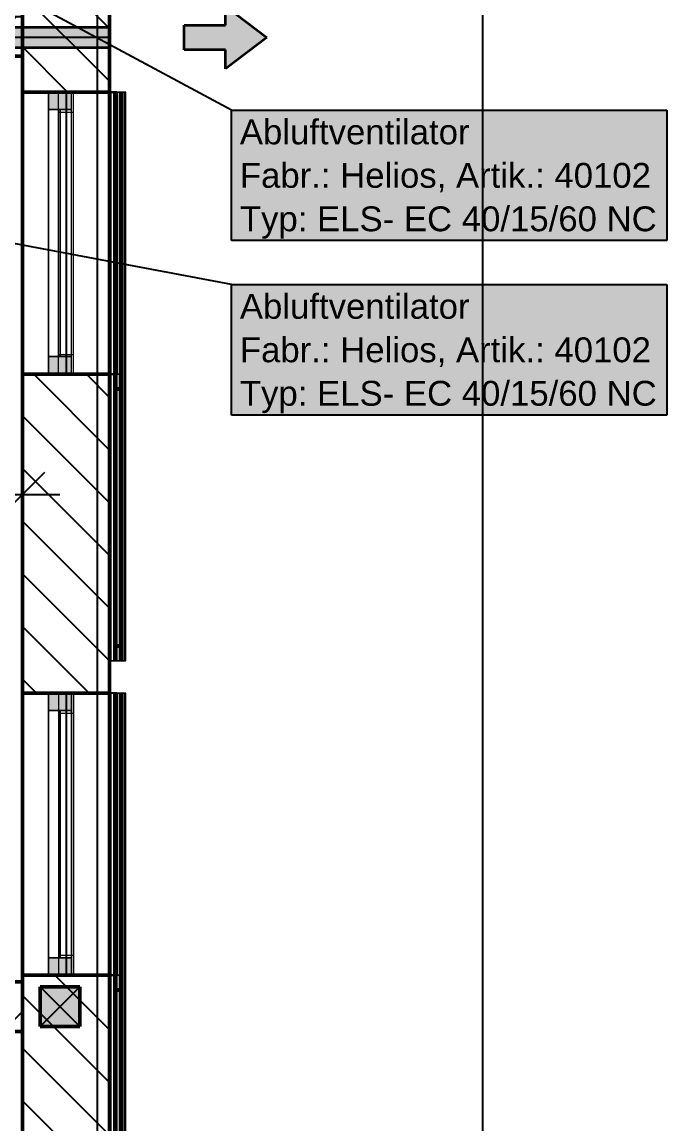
# Model space of a CAD drawing. Extents: x 0 to 756, y -25 to 420.
# Drawn here: x 387.2 to 439.1, y 142.7 to 231.4 of the extents above; entities that cross this region are included whole.
import ezdxf
from ezdxf.lldxf.tags import DXFTag

# ---------------------------------------------------------------- set-up
doc = ezdxf.new("R2010")
doc.units = 0
doc.layers.get('0').update_dxf_attribs({"lineweight": 25})
doc.layers.get('DEFPOINTS').update_dxf_attribs({"lineweight": 25})
for name, color, linetype, lineweight in [('A_Aussenwand', 7, 'Continuous', 25), ('A_Fenster', 7, 'Continuous', 25), ('A_Innenwand', 7, 'Continuous', 25), ('ALLGEMEIN01', 7, 'Continuous', 13), ('FENSTER', 7, 'Continuous', 13), ('FENSTERBANK', 7, 'Continuous', 13), ('L_Text', 7, 'Continuous', 25), ('M_BLIERUNG', 7, 'Continuous', 13), ('ST_TZE_HOLZ', 7, 'Continuous', 13), ('Standard', 7, 'Continuous', 25), ('VERSCHATTUNG', 7, 'Continuous', 13), ('WAND_HOLZ_NICHT_TRAGEND', 7, 'Continuous', 13), ('WAND_HOLZ_TRAGEND', 7, 'Continuous', 13)]:
    doc.layers.add(name, color=color, linetype=linetype, lineweight=lineweight)
for name, color, linetype, lineweight, true_color in [('A_Geschossdecke', 7, 'Continuous', 25, 0x008080), ('L_Abluft', 2, 'Continuous', 35, 0xffff00), ('L_Fortluft', 7, 'Continuous', 35, 0x993300), ('L_Fortluft-Shading', 7, 'Continuous', 35, 0x993300)]:
    doc.layers.add(name, color=color, linetype=linetype, lineweight=lineweight, true_color=true_color)
doc.styles.get("Standard").update_dxf_attribs({"font": 'arial.ttf'})
tags = doc.linetypes.add('fein_strichliert', pattern=[4, 1, -2, 1]).pattern_tags.tags
tags[8:9] = [DXFTag(74, 4), DXFTag(75, 0), DXFTag(340, '0'), DXFTag(46, 0.0), DXFTag(50, 0.0), DXFTag(44, 0.0), DXFTag(45, 0.0)]
tags[6:7] = [DXFTag(74, 4), DXFTag(75, 0), DXFTag(340, '0'), DXFTag(46, 0.0), DXFTag(50, 0.0), DXFTag(44, 0.0), DXFTag(45, 0.0)]
tags[4:5] = [DXFTag(74, 4), DXFTag(75, 0), DXFTag(340, '0'), DXFTag(46, 0.0), DXFTag(50, 0.0), DXFTag(44, 0.0), DXFTag(45, 0.0)]
tags = doc.linetypes.add('PUNKT2_S9', pattern=[0.1, 0, -0.1]).pattern_tags.tags
tags[6:7] = [DXFTag(74, 4), DXFTag(75, 0), DXFTag(340, '0'), DXFTag(46, 1.0), DXFTag(50, 0.0), DXFTag(44, 0.0), DXFTag(45, 0.0)]
tags[4:5] = [DXFTag(74, 4), DXFTag(75, 0), DXFTag(340, '0'), DXFTag(46, 1.0), DXFTag(50, 0.0), DXFTag(44, 0.0), DXFTag(45, 0.0)]
tags = doc.linetypes.add('STRICHPUNKT2', pattern=[12.7, 6.35, -3.175, 0, -3.175]).pattern_tags.tags
tags[10:11] = [DXFTag(74, 4), DXFTag(75, 0), DXFTag(340, '0'), DXFTag(46, 0.0), DXFTag(50, 0.0), DXFTag(44, 0.0), DXFTag(45, 0.0)]
tags[8:9] = [DXFTag(74, 4), DXFTag(75, 0), DXFTag(340, '0'), DXFTag(46, 0.0), DXFTag(50, 0.0), DXFTag(44, 0.0), DXFTag(45, 0.0)]
tags[6:7] = [DXFTag(74, 4), DXFTag(75, 0), DXFTag(340, '0'), DXFTag(46, 0.0), DXFTag(50, 0.0), DXFTag(44, 0.0), DXFTag(45, 0.0)]
tags[4:5] = [DXFTag(74, 4), DXFTag(75, 0), DXFTag(340, '0'), DXFTag(46, 0.0), DXFTag(50, 0.0), DXFTag(44, 0.0), DXFTag(45, 0.0)]
tags = doc.linetypes.add('VERDECKT2_S2', pattern=[0.27, 0.2, -0.07]).pattern_tags.tags
tags[6:7] = [DXFTag(74, 4), DXFTag(75, 0), DXFTag(340, '0'), DXFTag(46, 1.0), DXFTag(50, 0.0), DXFTag(44, 0.0), DXFTag(45, 0.0)]
tags[4:5] = [DXFTag(74, 4), DXFTag(75, 0), DXFTag(340, '0'), DXFTag(46, 1.0), DXFTag(50, 0.0), DXFTag(44, 0.0), DXFTag(45, 0.0)]

# ---------------------------------------------------------------- blocks, each defined once
blk = doc.blocks.new('Shading-A0T78OOBOY', base_point=(394.279, 230.165))
at = {"layer": 'L_Fortluft-Shading', "color": 28, "true_color": 0x561c00}
for points in [[(385.279, 230.938), (391.06, 230.938), (385.279, 230.965)], [(391.06, 230.938), (385.279, 230.965), (391.032, 230.965)], [(391.06, 230.938), (394.279, 230.938), (391.032, 230.965)], [(394.279, 230.938), (391.032, 230.965), (394.279, 230.965)], [(385.279, 229.365), (391.028, 229.365), (385.279, 229.392)], [(391.028, 229.365), (385.279, 229.392), (391.055, 229.392)], [(391.028, 229.365), (394.279, 229.365), (391.055, 229.392)], [(394.279, 229.365), (391.055, 229.392), (394.279, 229.392)]]:
    blk.add_solid(points, dxfattribs=at)
at = {"layer": 'L_Fortluft-Shading', "color": 26, "true_color": 0x692300}
for points in [[(385.279, 230.858), (391.085, 230.858), (385.279, 230.938)], [(391.085, 230.858), (385.279, 230.938), (391.06, 230.938)], [(391.085, 230.858), (394.279, 230.858), (391.06, 230.938)], [(394.279, 230.858), (391.06, 230.938), (394.279, 230.938)], [(385.279, 229.392), (391.055, 229.392), (385.279, 229.472)], [(391.055, 229.392), (385.279, 229.472), (391.081, 229.472)], [(391.055, 229.392), (394.279, 229.392), (391.081, 229.472)], [(394.279, 229.392), (391.081, 229.472), (394.279, 229.472)]]:
    blk.add_solid(points, dxfattribs=at)
at = {"layer": 'L_Fortluft-Shading', "color": 26, "true_color": 0x7b2900}
for points in [[(385.279, 230.731), (391.106, 230.731), (385.279, 230.858)], [(391.106, 230.731), (385.279, 230.858), (391.085, 230.858)], [(391.106, 230.731), (394.279, 230.731), (391.085, 230.858)], [(394.279, 230.731), (391.085, 230.858), (394.279, 230.858)], [(385.279, 229.472), (391.081, 229.472), (385.279, 229.599)], [(391.081, 229.472), (385.279, 229.599), (391.103, 229.599)], [(391.081, 229.472), (394.279, 229.472), (391.103, 229.599)], [(394.279, 229.472), (391.103, 229.599), (394.279, 229.599)]]:
    blk.add_solid(points, dxfattribs=at)
at = {"layer": 'L_Fortluft-Shading', "color": 26, "true_color": 0x892d00}
for points in [[(385.279, 230.565), (391.122, 230.565), (385.279, 230.731)], [(391.122, 230.565), (385.279, 230.731), (391.106, 230.731)], [(391.122, 230.565), (394.279, 230.565), (391.106, 230.731)], [(394.279, 230.565), (391.106, 230.731), (394.279, 230.731)], [(385.279, 229.599), (391.103, 229.599), (385.279, 229.765)], [(391.103, 229.599), (385.279, 229.765), (391.12, 229.765)], [(391.103, 229.599), (394.279, 229.599), (391.12, 229.765)], [(394.279, 229.599), (391.12, 229.765), (394.279, 229.765)]]:
    blk.add_solid(points, dxfattribs=at)
at = {"layer": 'L_Fortluft-Shading', "color": 24, "true_color": 0x933100}
for points in [[(385.279, 230.372), (391.133, 230.372), (385.279, 230.565)], [(391.133, 230.372), (385.279, 230.565), (391.122, 230.565)], [(385.279, 229.765), (391.12, 229.765), (385.279, 229.958)], [(391.12, 229.765), (385.279, 229.958), (391.131, 229.958)], [(391.12, 229.765), (394.279, 229.765), (391.131, 229.958)], [(391.133, 230.372), (394.279, 230.372), (391.122, 230.565)], [(394.279, 230.372), (391.122, 230.565), (394.279, 230.565)], [(394.279, 229.765), (391.131, 229.958), (394.279, 229.958)]]:
    blk.add_solid(points, dxfattribs=at)
at = {"layer": 'L_Fortluft-Shading', "color": 24, "true_color": 0x983200}
for points in [[(385.279, 230.165), (391.136, 230.165), (385.279, 230.372)], [(391.136, 230.165), (385.279, 230.372), (391.133, 230.372)], [(385.279, 229.958), (391.131, 229.958), (385.279, 230.165)], [(391.131, 229.958), (385.279, 230.165), (391.136, 230.165)], [(391.131, 229.958), (394.279, 229.958), (391.136, 230.165)], [(391.136, 230.165), (394.279, 230.165), (391.133, 230.372)], [(394.279, 230.165), (391.133, 230.372), (394.279, 230.372)], [(394.279, 229.958), (391.136, 230.165), (394.279, 230.165)]]:
    blk.add_solid(points, dxfattribs=at)
blk = doc.blocks.new('Referenz-A0T78OQ1OY')
at = {"layer": 'ALLGEMEIN01', "color": 0, "linetype": 'VERDECKT2_S2', "lineweight": -2, "ltscale": 0.25}
blk.add_line((424.279, 414.358), (424.279, 52.452), dxfattribs=at)
at = {"layer": 'ALLGEMEIN01', "color": 0}
blk.add_line((387.279, 38.476), (387.279, 384.533), dxfattribs=at)
at = {"layer": 'DEFPOINTS', "color": 0, "linetype": 'Continuous', "lineweight": -2, "ltscale": 0.25}
for p, q in [((387.279, 228.665), (387.279, 228.665)), ((387.279, 228.665), (387.279, 228.665)), ((387.279, 228.665), (387.279, 228.665)), ((387.279, 228.665), (387.279, 228.665)), ((387.279, 228.665), (387.279, 228.665)), ((394.279, 225.775), (394.279, 225.775)), ((394.279, 225.775), (394.279, 225.775)), ((394.279, 203.075), (394.279, 203.075)), ((394.279, 203.075), (394.279, 203.075)), ((394.279, 177.383), (394.279, 177.383)), ((394.279, 177.383), (394.279, 177.383)), ((394.279, 154.683), (394.279, 154.683)), ((394.279, 154.683), (394.279, 154.683)), ((387.279, 154.133), (387.279, 154.133)), ((387.279, 154.133), (387.279, 154.133)), ((387.279, 154.133), (387.279, 154.133)), ((387.279, 154.133), (387.279, 154.133)), ((387.279, 150.133), (387.279, 150.133)), ((387.279, 150.133), (387.279, 150.133)), ((387.279, 150.133), (387.279, 150.133)), ((387.279, 150.133), (387.279, 150.133)), ((387.279, 150.133), (387.279, 150.133))]:
    blk.add_line(p, q, dxfattribs=at)
at = {"layer": 'FENSTER', "color": 0, "linetype": 'Continuous', "ltscale": 0.13}
for p, q in [((389.379, 225.775), (389.379, 224.375)), ((391.219, 225.775), (389.379, 225.775)), ((391.219, 225.775), (389.379, 225.775)), ((389.379, 225.775), (389.379, 224.375)), ((389.379, 224.375), (389.379, 225.775)), ((389.379, 225.775), (391.219, 225.775)), ((389.379, 225.775), (389.379, 225.775)), ((391.219, 224.375), (391.219, 225.775)), ((391.219, 224.375), (391.219, 225.775)), ((391.219, 225.775), (391.219, 225.775)), ((391.219, 224.375), (391.219, 225.775)), ((389.379, 224.375), (391.219, 224.375)), ((389.379, 224.375), (389.379, 204.475)), ((391.219, 224.375), (389.379, 224.375)), ((389.379, 224.375), (391.219, 224.375)), ((389.379, 224.375), (389.379, 224.375)), ((389.379, 224.375), (391.219, 224.375)), ((391.219, 224.375), (389.379, 224.375)), ((389.379, 224.375), (389.379, 204.475)), ((389.379, 204.475), (389.379, 224.375)), ((389.379, 224.375), (391.219, 224.375)), ((389.379, 224.375), (389.379, 224.375)), ((391.219, 224.375), (389.379, 224.375)), ((389.379, 224.375), (389.379, 204.475)), ((389.379, 204.475), (389.379, 224.375)), ((389.379, 224.375), (391.219, 224.375)), ((389.379, 224.375), (389.379, 224.375)), ((390.299, 224.375), (390.299, 204.475)), ((390.299, 204.475), (390.299, 224.375)), ((390.299, 224.375), (390.299, 224.375)), ((391.219, 204.475), (391.219, 224.375)), ((391.219, 224.375), (391.219, 224.375)), ((391.219, 204.475), (391.219, 224.375)), ((391.219, 224.375), (391.219, 224.375)), ((391.219, 204.475), (391.219, 224.375)), ((391.219, 204.475), (391.219, 224.375)), ((391.219, 224.375), (391.219, 224.375)), ((391.219, 204.475), (391.219, 224.375)), ((389.379, 204.475), (389.379, 203.075)), ((391.219, 204.475), (389.379, 204.475)), ((389.379, 204.475), (391.219, 204.475)), ((391.219, 204.475), (389.379, 204.475)), ((389.379, 204.475), (389.379, 203.075)), ((389.379, 203.075), (389.379, 204.475)), ((389.379, 204.475), (391.219, 204.475)), ((389.379, 204.475), (389.379, 204.475)), ((389.379, 204.475), (391.219, 204.475)), ((389.379, 204.475), (389.379, 204.475)), ((389.379, 204.475), (391.219, 204.475)), ((389.379, 204.475), (391.219, 204.475)), ((389.379, 204.475), (389.379, 204.475)), ((389.379, 204.475), (391.219, 204.475)), ((390.299, 204.475), (390.299, 204.475)), ((391.219, 203.075), (391.219, 204.475)), ((391.219, 203.075), (391.219, 204.475)), ((391.219, 204.475), (391.219, 204.475)), ((391.219, 203.075), (391.219, 204.475)), ((391.219, 204.475), (391.219, 204.475)), ((391.219, 204.475), (391.219, 204.475)), ((389.379, 203.075), (391.219, 203.075)), ((389.379, 203.075), (391.219, 203.075)), ((389.379, 203.075), (389.379, 203.075)), ((389.379, 203.075), (391.219, 203.075)), ((391.219, 203.075), (391.219, 203.075)), ((389.379, 175.983), (389.379, 177.383)), ((389.379, 177.383), (391.219, 177.383)), ((391.219, 177.383), (389.379, 177.383)), ((389.379, 177.383), (389.379, 175.983)), ((391.219, 177.383), (389.379, 177.383)), ((389.379, 177.383), (389.379, 177.383)), ((389.379, 175.983), (389.379, 177.383)), ((391.219, 177.383), (391.219, 175.983)), ((391.219, 175.983), (391.219, 177.383)), ((391.219, 175.983), (391.219, 177.383)), ((391.219, 177.383), (391.219, 177.383)), ((391.219, 175.983), (389.379, 175.983)), ((389.379, 156.083), (389.379, 175.983)), ((389.379, 175.983), (391.219, 175.983)), ((389.379, 175.983), (391.219, 175.983)), ((391.219, 175.983), (389.379, 175.983)), ((389.379, 175.983), (389.379, 175.983)), ((391.219, 175.983), (389.379, 175.983)), ((389.379, 175.983), (389.379, 156.083)), ((391.219, 175.983), (389.379, 175.983)), ((389.379, 175.983), (389.379, 175.983)), ((389.379, 156.083), (389.379, 175.983)), ((391.219, 175.983), (389.379, 175.983)), ((389.379, 175.983), (389.379, 156.083)), ((391.219, 175.983), (389.379, 175.983)), ((389.379, 175.983), (389.379, 175.983)), ((389.379, 156.083), (389.379, 175.983)), ((390.299, 156.083), (390.299, 175.983)), ((390.299, 175.983), (390.299, 175.983)), ((390.299, 175.983), (390.299, 156.083)), ((391.219, 175.983), (391.219, 156.083)), ((391.219, 175.983), (391.219, 175.983)), ((391.219, 156.083), (391.219, 175.983)), ((391.219, 156.083), (391.219, 175.983)), ((391.219, 175.983), (391.219, 175.983)), ((391.219, 156.083), (391.219, 175.983)), ((391.219, 156.083), (391.219, 175.983)), ((391.219, 175.983), (391.219, 175.983)), ((389.379, 154.683), (389.379, 156.083)), ((389.379, 156.083), (391.219, 156.083)), ((391.219, 156.083), (389.379, 156.083)), ((391.219, 156.083), (389.379, 156.083)), ((389.379, 156.083), (389.379, 154.683)), ((391.219, 156.083), (389.379, 156.083)), ((389.379, 156.083), (389.379, 156.083)), ((389.379, 154.683), (389.379, 156.083)), ((389.379, 156.083), (391.219, 156.083)), ((391.219, 156.083), (389.379, 156.083)), ((389.379, 156.083), (389.379, 156.083)), ((389.379, 156.083), (391.219, 156.083)), ((391.219, 156.083), (389.379, 156.083)), ((389.379, 156.083), (389.379, 156.083)), ((390.299, 156.083), (390.299, 156.083)), ((391.219, 156.083), (391.219, 154.683)), ((391.219, 154.683), (391.219, 156.083)), ((391.219, 154.683), (391.219, 156.083)), ((391.219, 156.083), (391.219, 156.083)), ((391.219, 156.083), (391.219, 156.083)), ((391.219, 156.083), (391.219, 156.083)), ((391.219, 154.683), (389.379, 154.683)), ((389.379, 154.683), (391.219, 154.683)), ((391.219, 154.683), (389.379, 154.683)), ((389.379, 154.683), (389.379, 154.683)), ((391.219, 154.683), (391.219, 154.683))]:
    blk.add_line(p, q, dxfattribs=at)
for points in [[(389.379, 224.375), (391.219, 224.375), (389.379, 225.775)], [(391.219, 224.375), (391.219, 225.775), (389.379, 225.775)], [(389.379, 203.075), (391.219, 203.075), (389.379, 204.475)], [(391.219, 203.075), (391.219, 204.475), (389.379, 204.475)], [(389.379, 175.983), (391.219, 175.983), (389.379, 177.383)], [(391.219, 175.983), (391.219, 177.383), (389.379, 177.383)], [(389.379, 154.683), (391.219, 154.683), (389.379, 156.083)], [(391.219, 154.683), (391.219, 156.083), (389.379, 156.083)]]:
    blk.add_solid(points, dxfattribs=at)
at = {"layer": 'FENSTERBANK', "color": 0, "lineweight": -2}
for p, q in [((390.799, 225.775), (390.799, 203.075)), ((394.879, 225.775), (390.799, 225.775)), ((390.799, 225.775), (390.799, 225.775)), ((394.279, 225.775), (390.799, 225.775)), ((390.799, 225.775), (390.799, 203.075)), ((394.879, 225.775), (390.799, 225.775)), ((390.799, 225.775), (390.799, 203.075)), ((390.799, 225.775), (390.799, 225.775)), ((390.799, 225.775), (390.799, 203.075)), ((390.799, 225.775), (394.279, 225.775)), ((394.879, 225.775), (394.279, 225.775)), ((394.279, 225.775), (394.279, 225.775)), ((394.279, 225.775), (394.279, 203.075)), ((394.279, 203.075), (394.279, 225.775)), ((394.279, 203.075), (394.279, 225.775)), ((394.279, 225.775), (394.279, 225.775)), ((394.279, 225.775), (394.279, 203.075)), ((394.279, 225.775), (394.879, 225.775)), ((394.879, 203.075), (394.879, 225.775)), ((394.879, 225.775), (394.879, 225.775)), ((394.879, 225.775), (394.879, 203.075)), ((394.879, 203.075), (394.879, 225.775)), ((394.879, 225.775), (394.879, 203.075)), ((394.879, 225.775), (394.879, 225.775)), ((390.799, 203.075), (394.879, 203.075)), ((390.799, 203.075), (390.799, 203.075)), ((394.279, 203.075), (390.799, 203.075)), ((390.799, 203.075), (394.879, 203.075)), ((390.799, 203.075), (390.799, 203.075)), ((390.799, 203.075), (394.279, 203.075)), ((394.279, 203.075), (394.279, 203.075)), ((394.879, 203.075), (394.279, 203.075)), ((394.279, 203.075), (394.879, 203.075)), ((394.279, 203.075), (394.279, 203.075)), ((394.879, 203.075), (394.879, 203.075)), ((394.879, 203.075), (394.879, 203.075)), ((390.799, 177.383), (390.799, 154.683)), ((394.879, 177.383), (390.799, 177.383)), ((390.799, 177.383), (390.799, 177.383)), ((394.279, 177.383), (390.799, 177.383)), ((390.799, 177.383), (390.799, 154.683)), ((390.799, 177.383), (390.799, 154.683)), ((394.879, 177.383), (390.799, 177.383)), ((390.799, 177.383), (390.799, 177.383)), ((394.279, 177.383), (390.799, 177.383)), ((390.799, 177.383), (390.799, 154.683)), ((394.879, 177.383), (394.279, 177.383)), ((394.279, 177.383), (394.279, 177.383)), ((394.279, 177.383), (394.279, 154.683)), ((394.279, 154.683), (394.279, 177.383)), ((394.879, 177.383), (394.279, 177.383)), ((394.279, 177.383), (394.279, 177.383)), ((394.279, 177.383), (394.279, 154.683)), ((394.279, 154.683), (394.279, 177.383)), ((394.879, 154.683), (394.879, 177.383)), ((394.879, 177.383), (394.879, 177.383)), ((394.879, 177.383), (394.879, 154.683)), ((394.879, 154.683), (394.879, 177.383)), ((394.879, 177.383), (394.879, 177.383)), ((394.879, 177.383), (394.879, 154.683)), ((390.799, 154.683), (394.879, 154.683)), ((390.799, 154.683), (390.799, 154.683)), ((394.279, 154.683), (390.799, 154.683)), ((390.799, 154.683), (394.879, 154.683)), ((390.799, 154.683), (390.799, 154.683)), ((394.279, 154.683), (390.799, 154.683)), ((394.279, 154.683), (394.279, 154.683)), ((394.879, 154.683), (394.279, 154.683)), ((394.279, 154.683), (394.279, 154.683)), ((394.879, 154.683), (394.279, 154.683)), ((394.879, 154.683), (394.879, 154.683)), ((394.879, 154.683), (394.879, 154.683))]:
    blk.add_line(p, q, dxfattribs=at)
at = {"layer": 'FENSTERBANK', "color": 0, "lineweight": 18}
for p, q in [((394.279, 225.775), (394.279, 203.075)), ((394.279, 203.075), (394.279, 225.775)), ((394.279, 177.383), (394.279, 154.683)), ((394.279, 177.383), (394.279, 154.683))]:
    blk.add_line(p, q, dxfattribs=at)
at = {"layer": 'M_BLIERUNG', "color": 0, "linetype": 'VERDECKT2_S2', "lineweight": -2, "ltscale": 0.25}
blk.add_line((424.279, 414.358), (424.279, 52.452), dxfattribs=at)
at = {"layer": 'ST_TZE_HOLZ', "color": 0, "lineweight": -2}
for p, q in [((388.699, 153.733), (388.699, 150.533)), ((391.899, 153.733), (388.699, 153.733)), ((388.699, 153.733), (391.899, 153.733)), ((388.699, 150.533), (388.699, 153.733)), ((388.699, 153.733), (388.699, 153.733)), ((391.899, 150.533), (391.899, 153.733)), ((391.899, 153.733), (391.899, 150.533)), ((391.899, 153.733), (391.899, 153.733)), ((388.699, 150.533), (391.899, 150.533)), ((391.899, 150.533), (388.699, 150.533)), ((388.699, 150.533), (388.699, 150.533)), ((391.899, 150.533), (391.899, 150.533))]:
    blk.add_line(p, q, dxfattribs=at)
at = {"layer": 'ST_TZE_HOLZ', "color": 0, "lineweight": 18}
for points in [[(388.699, 150.533), (391.899, 150.533), (388.699, 153.733)], [(391.899, 150.533), (391.899, 153.733), (388.699, 153.733)]]:
    blk.add_solid(points, dxfattribs=at)
at = {"layer": 'Standard', "color": 0, "linetype": 'PUNKT2_S9', "lineweight": 13, "ltscale": 0.13}
blk.add_line((387.279, 267.533), (387.279, 197.533), dxfattribs=at)
at = {"layer": 'Standard', "color": 0, "lineweight": -2}
for p, q in [((387.279, 190.368), (387.279, 196.368)), ((385.479, 191.568), (389.079, 195.168)), ((371.899, 193.368), (387.279, 193.368)), ((381.279, 193.368), (390.279, 193.368)), ((388.699, 153.733), (391.899, 150.533)), ((388.699, 150.533), (391.899, 153.733)), ((391.899, 150.533), (388.699, 150.533))]:
    blk.add_line(p, q, dxfattribs=at)
at = {"layer": 'VERSCHATTUNG', "color": 0, "linetype": 'Continuous', "ltscale": 0.13}
for p, q in [((394.399, 225.775), (394.279, 225.775)), ((394.279, 225.775), (394.279, 202.875)), ((394.279, 179.975), (394.279, 225.775)), ((394.279, 225.775), (395.479, 225.775)), ((394.279, 225.775), (394.279, 225.775)), ((394.279, 225.775), (394.279, 225.775)), ((394.279, 225.775), (394.279, 225.775)), ((394.399, 202.875), (394.399, 225.775)), ((395.599, 225.775), (394.399, 225.775)), ((394.399, 225.775), (394.399, 179.975)), ((394.399, 225.775), (394.399, 225.775)), ((394.399, 225.775), (394.399, 225.775)), ((395.319, 225.775), (394.639, 225.775)), ((394.639, 225.775), (394.639, 179.975)), ((394.639, 225.775), (394.639, 225.775)), ((394.639, 225.775), (394.639, 225.775)), ((394.639, 225.775), (394.639, 225.775)), ((394.879, 225.775), (394.639, 225.775)), ((394.639, 201.975), (394.639, 225.775)), ((394.879, 225.775), (394.739, 225.775)), ((394.739, 225.775), (394.739, 179.975)), ((395.219, 225.775), (394.739, 225.775)), ((394.739, 225.775), (394.739, 225.775)), ((394.739, 179.975), (394.739, 225.775)), ((394.879, 201.975), (394.879, 225.775)), ((394.879, 225.775), (394.879, 225.775)), ((394.879, 225.775), (394.879, 201.975)), ((395.219, 225.775), (395.079, 225.775)), ((395.079, 225.775), (395.079, 201.975)), ((395.079, 225.775), (395.079, 225.775)), ((395.319, 225.775), (395.079, 225.775)), ((395.079, 201.975), (395.079, 225.775)), ((395.219, 179.975), (395.219, 225.775)), ((395.219, 225.775), (395.219, 225.775)), ((395.219, 179.975), (395.219, 225.775)), ((395.319, 179.975), (395.319, 225.775)), ((395.319, 225.775), (395.319, 225.775)), ((395.319, 225.775), (395.319, 225.775)), ((395.319, 225.775), (395.319, 225.775)), ((395.319, 225.775), (395.319, 201.975)), ((395.479, 225.775), (395.479, 179.975)), ((395.599, 225.775), (395.479, 225.775)), ((395.479, 225.775), (395.479, 225.775)), ((395.479, 225.775), (395.479, 225.775)), ((395.479, 202.875), (395.479, 225.775)), ((395.599, 179.975), (395.599, 225.775)), ((395.599, 225.775), (395.599, 225.775)), ((395.599, 225.775), (395.599, 225.775)), ((395.599, 225.775), (395.599, 225.775)), ((395.599, 202.875), (395.599, 225.775)), ((394.279, 202.875), (394.279, 179.975)), ((394.399, 179.975), (394.399, 202.875)), ((395.279, 203.075), (394.679, 203.075)), ((394.679, 203.075), (394.679, 179.975)), ((395.279, 203.075), (394.679, 203.075)), ((394.679, 203.075), (394.679, 179.975)), ((394.679, 203.075), (395.279, 203.075)), ((394.679, 179.975), (394.679, 203.075)), ((394.679, 203.075), (394.679, 203.075)), ((395.279, 179.975), (395.279, 203.075)), ((395.279, 179.975), (395.279, 203.075)), ((395.279, 203.075), (395.279, 203.075)), ((395.279, 179.975), (395.279, 203.075)), ((395.479, 179.975), (395.479, 202.875)), ((395.599, 179.975), (395.599, 202.875)), ((394.639, 179.975), (394.639, 201.975)), ((394.679, 201.875), (394.679, 181.175)), ((395.079, 201.875), (394.679, 201.875)), ((394.679, 201.875), (394.679, 201.875)), ((394.679, 201.875), (394.679, 181.175)), ((395.079, 201.875), (394.679, 201.875)), ((394.879, 201.875), (394.879, 201.975)), ((394.879, 201.975), (394.979, 201.975)), ((395.079, 201.975), (394.879, 201.975)), ((394.879, 201.975), (394.879, 201.775)), ((394.879, 201.975), (394.879, 201.975)), ((394.879, 201.975), (394.879, 201.975)), ((394.879, 201.775), (394.879, 201.875)), ((394.979, 201.775), (394.879, 201.775)), ((394.879, 181.275), (394.879, 201.775)), ((394.879, 201.775), (395.079, 201.775)), ((394.879, 201.775), (394.879, 181.275)), ((394.879, 201.775), (394.879, 201.775)), ((394.879, 201.775), (394.879, 201.775)), ((394.979, 201.975), (395.079, 201.975)), ((395.079, 201.775), (394.979, 201.775)), ((395.079, 201.975), (395.079, 201.875)), ((395.079, 201.775), (395.079, 201.975)), ((395.079, 201.975), (395.079, 201.975)), ((395.079, 201.975), (395.079, 201.975)), ((395.079, 181.175), (395.079, 201.875)), ((395.079, 201.875), (395.079, 201.775)), ((395.079, 201.875), (395.079, 201.875)), ((395.079, 181.175), (395.079, 201.875)), ((395.079, 201.775), (395.079, 181.275)), ((395.079, 181.275), (395.079, 201.775)), ((395.079, 201.775), (395.079, 201.775)), ((395.079, 201.775), (395.079, 201.775)), ((395.319, 201.975), (395.319, 179.975)), ((394.679, 181.175), (395.079, 181.175)), ((394.679, 181.175), (394.679, 181.175)), ((395.079, 181.175), (394.679, 181.175)), ((394.879, 181.275), (394.979, 181.275)), ((394.879, 181.175), (394.879, 181.275)), ((395.079, 181.275), (394.879, 181.275)), ((394.879, 181.275), (394.879, 181.075)), ((394.879, 181.275), (394.879, 181.275)), ((394.879, 181.275), (394.879, 181.275)), ((394.879, 181.075), (394.879, 181.175)), ((394.979, 181.075), (394.879, 181.075)), ((394.879, 179.975), (394.879, 181.075)), ((394.879, 181.075), (395.079, 181.075)), ((394.879, 181.075), (394.879, 179.975)), ((394.879, 181.075), (394.879, 181.075)), ((394.879, 181.075), (394.879, 181.075)), ((394.979, 181.275), (395.079, 181.275)), ((395.079, 181.075), (394.979, 181.075)), ((395.079, 181.275), (395.079, 181.175)), ((395.079, 181.075), (395.079, 181.275)), ((395.079, 181.275), (395.079, 181.275)), ((395.079, 181.275), (395.079, 181.275)), ((395.079, 181.175), (395.079, 181.075)), ((395.079, 181.175), (395.079, 181.175)), ((395.079, 181.075), (395.079, 179.975)), ((395.079, 179.975), (395.079, 181.075)), ((395.079, 181.075), (395.079, 181.075)), ((395.079, 181.075), (395.079, 181.075)), ((394.279, 179.975), (394.399, 179.975)), ((395.479, 179.975), (394.279, 179.975)), ((394.279, 179.975), (394.279, 179.975)), ((394.279, 179.975), (394.279, 179.975)), ((394.279, 179.975), (394.279, 179.975)), ((394.399, 179.975), (395.599, 179.975)), ((394.399, 179.975), (394.399, 179.975)), ((394.399, 179.975), (394.399, 179.975)), ((394.639, 179.975), (395.319, 179.975)), ((394.639, 179.975), (394.639, 179.975)), ((394.639, 179.975), (394.639, 179.975)), ((394.639, 179.975), (394.639, 179.975)), ((394.639, 179.975), (394.879, 179.975)), ((394.679, 179.975), (395.279, 179.975)), ((394.679, 179.975), (395.279, 179.975)), ((395.279, 179.975), (394.679, 179.975)), ((394.679, 179.975), (394.679, 179.975)), ((394.739, 179.975), (394.879, 179.975)), ((394.739, 179.975), (395.219, 179.975)), ((394.739, 179.975), (394.739, 179.975)), ((394.879, 179.975), (394.879, 179.975)), ((395.079, 179.975), (395.219, 179.975)), ((395.079, 179.975), (395.319, 179.975)), ((395.079, 179.975), (395.079, 179.975)), ((395.219, 179.975), (395.219, 179.975)), ((395.279, 179.975), (395.279, 179.975)), ((395.319, 179.975), (395.319, 179.975)), ((395.319, 179.975), (395.319, 179.975)), ((395.319, 179.975), (395.319, 179.975)), ((395.479, 179.975), (395.599, 179.975)), ((395.479, 179.975), (395.479, 179.975)), ((395.479, 179.975), (395.479, 179.975)), ((395.599, 179.975), (395.599, 179.975)), ((395.599, 179.975), (395.599, 179.975)), ((395.599, 179.975), (395.599, 179.975)), ((394.399, 177.383), (394.279, 177.383)), ((394.279, 177.383), (394.279, 154.483)), ((394.279, 131.583), (394.279, 177.383)), ((394.279, 177.383), (395.479, 177.383)), ((394.279, 177.383), (394.279, 177.383)), ((394.279, 177.383), (394.279, 177.383)), ((394.279, 177.383), (394.279, 177.383)), ((394.399, 154.483), (394.399, 177.383)), ((395.599, 177.383), (394.399, 177.383)), ((394.399, 177.383), (394.399, 131.583)), ((394.399, 177.383), (394.399, 177.383)), ((394.399, 177.383), (394.399, 177.383)), ((395.319, 177.383), (394.639, 177.383)), ((394.639, 177.383), (394.639, 131.583)), ((394.639, 177.383), (394.639, 177.383)), ((394.639, 177.383), (394.639, 177.383)), ((394.639, 177.383), (394.639, 177.383)), ((394.879, 177.383), (394.639, 177.383)), ((394.639, 153.583), (394.639, 177.383)), ((394.879, 177.383), (394.739, 177.383)), ((394.739, 177.383), (394.739, 131.583)), ((395.219, 177.383), (394.739, 177.383)), ((394.739, 177.383), (394.739, 177.383)), ((394.739, 131.583), (394.739, 177.383)), ((394.879, 153.583), (394.879, 177.383)), ((394.879, 177.383), (394.879, 177.383)), ((394.879, 177.383), (394.879, 153.583)), ((395.219, 177.383), (395.079, 177.383)), ((395.079, 177.383), (395.079, 153.583)), ((395.079, 177.383), (395.079, 177.383)), ((395.319, 177.383), (395.079, 177.383)), ((395.079, 153.583), (395.079, 177.383)), ((395.219, 131.583), (395.219, 177.383)), ((395.219, 177.383), (395.219, 177.383)), ((395.219, 131.583), (395.219, 177.383)), ((395.319, 131.583), (395.319, 177.383)), ((395.319, 177.383), (395.319, 177.383)), ((395.319, 177.383), (395.319, 177.383)), ((395.319, 177.383), (395.319, 177.383)), ((395.319, 177.383), (395.319, 153.583)), ((395.479, 177.383), (395.479, 131.583)), ((395.599, 177.383), (395.479, 177.383)), ((395.479, 177.383), (395.479, 177.383)), ((395.479, 177.383), (395.479, 177.383)), ((395.479, 154.483), (395.479, 177.383)), ((395.599, 131.583), (395.599, 177.383)), ((395.599, 177.383), (395.599, 177.383)), ((395.599, 177.383), (395.599, 177.383)), ((395.599, 177.383), (395.599, 177.383)), ((395.599, 154.483), (395.599, 177.383)), ((394.279, 154.483), (394.279, 131.583)), ((394.399, 131.583), (394.399, 154.483)), ((395.279, 154.683), (394.679, 154.683)), ((394.679, 154.683), (394.679, 131.583)), ((395.279, 154.683), (394.679, 154.683)), ((394.679, 154.683), (394.679, 131.583)), ((394.679, 154.683), (395.279, 154.683)), ((394.679, 131.583), (394.679, 154.683)), ((394.679, 154.683), (394.679, 154.683)), ((395.279, 131.583), (395.279, 154.683)), ((395.279, 131.583), (395.279, 154.683)), ((395.279, 154.683), (395.279, 154.683)), ((395.279, 131.583), (395.279, 154.683)), ((395.479, 131.583), (395.479, 154.483)), ((395.599, 131.583), (395.599, 154.483)), ((394.639, 131.583), (394.639, 153.583)), ((394.879, 153.483), (394.879, 153.583)), ((394.879, 153.583), (394.979, 153.583)), ((395.079, 153.583), (394.879, 153.583)), ((394.879, 153.583), (394.879, 153.383)), ((394.879, 153.583), (394.879, 153.583)), ((394.879, 153.583), (394.879, 153.583)), ((394.979, 153.583), (395.079, 153.583)), ((395.079, 153.583), (395.079, 153.483)), ((395.079, 153.383), (395.079, 153.583)), ((395.079, 153.583), (395.079, 153.583)), ((395.079, 153.583), (395.079, 153.583)), ((395.319, 153.583), (395.319, 131.583)), ((394.679, 153.483), (394.679, 132.783)), ((395.079, 153.483), (394.679, 153.483)), ((394.679, 153.483), (394.679, 153.483)), ((394.679, 153.483), (394.679, 132.783)), ((395.079, 153.483), (394.679, 153.483)), ((394.879, 153.383), (394.879, 153.483)), ((394.979, 153.383), (394.879, 153.383)), ((394.879, 132.883), (394.879, 153.383)), ((394.879, 153.383), (395.079, 153.383)), ((394.879, 153.383), (394.879, 132.883)), ((394.879, 153.383), (394.879, 153.383)), ((394.879, 153.383), (394.879, 153.383)), ((395.079, 153.383), (394.979, 153.383)), ((395.079, 132.783), (395.079, 153.483)), ((395.079, 153.483), (395.079, 153.383)), ((395.079, 153.483), (395.079, 153.483)), ((395.079, 132.783), (395.079, 153.483)), ((395.079, 153.383), (395.079, 132.883)), ((395.079, 132.883), (395.079, 153.383)), ((395.079, 153.383), (395.079, 153.383)), ((395.079, 153.383), (395.079, 153.383))]:
    blk.add_line(p, q, dxfattribs=at)
at = {"layer": 'WAND_HOLZ_NICHT_TRAGEND', "color": 0, "lineweight": 50}
for p, q in [((387.279, 228.665), (387.279, 231.865)), ((387.279, 231.865), (387.279, 228.665)), ((295.479, 228.665), (387.279, 228.665)), ((387.279, 228.665), (295.479, 228.665)), ((387.279, 228.665), (387.279, 228.665)), ((387.279, 154.133), (296.279, 154.133)), ((296.279, 154.133), (387.279, 154.133)), ((387.279, 150.133), (387.279, 154.133)), ((387.279, 154.133), (387.279, 150.133)), ((387.279, 154.133), (387.279, 154.133)), ((296.279, 150.133), (387.279, 150.133)), ((387.279, 150.133), (296.279, 150.133)), ((387.279, 150.133), (387.279, 150.133))]:
    blk.add_line(p, q, dxfattribs=at)
at = {"layer": 'WAND_HOLZ_TRAGEND', "color": 0, "lineweight": 50}
for p, q in [((387.279, 391.533), (387.279, 31.476)), ((387.279, 225.775), (387.279, 391.533)), ((394.279, 31.476), (394.279, 391.533)), ((394.279, 391.533), (394.279, 225.775)), ((394.279, 225.775), (387.279, 225.775)), ((387.279, 225.775), (387.279, 225.775)), ((387.279, 225.775), (387.279, 203.075)), ((394.279, 225.775), (387.279, 225.775)), ((394.279, 203.075), (394.279, 225.775)), ((394.279, 225.775), (394.279, 225.775)), ((387.279, 203.075), (394.279, 203.075)), ((387.279, 177.383), (387.279, 203.075)), ((387.279, 203.075), (387.279, 203.075)), ((387.279, 203.075), (394.279, 203.075)), ((394.279, 203.075), (394.279, 177.383)), ((394.279, 203.075), (394.279, 203.075)), ((394.279, 177.383), (387.279, 177.383)), ((387.279, 177.383), (387.279, 154.683)), ((387.279, 177.383), (387.279, 177.383)), ((394.279, 177.383), (387.279, 177.383)), ((394.279, 177.383), (394.279, 177.383)), ((394.279, 154.683), (394.279, 177.383)), ((387.279, 78.176), (387.279, 154.683)), ((387.279, 154.683), (394.279, 154.683)), ((387.279, 154.683), (387.279, 154.683)), ((387.279, 154.683), (394.279, 154.683)), ((394.279, 154.683), (394.279, 78.176)), ((394.279, 154.683), (394.279, 154.683)), ((388.699, 150.533), (388.699, 153.733)), ((388.699, 153.733), (391.899, 153.733)), ((391.899, 153.733), (388.699, 153.733)), ((388.699, 153.733), (388.699, 150.533)), ((388.699, 153.733), (388.699, 153.733)), ((391.899, 153.733), (391.899, 150.533)), ((391.899, 150.533), (391.899, 153.733)), ((391.899, 153.733), (391.899, 153.733)), ((391.899, 150.533), (388.699, 150.533)), ((388.699, 150.533), (391.899, 150.533)), ((388.699, 150.533), (388.699, 150.533)), ((391.899, 150.533), (391.899, 150.533))]:
    blk.add_line(p, q, dxfattribs=at)
blk = doc.blocks.new('Wand-A0T78OQFOY', base_point=(387.279, 31.476))
at = {"color": 0, "lineweight": -2}
for p, q in [((387.279, 237.894), (394.279, 230.894)), ((387.279, 233.651), (394.279, 226.651)), ((387.279, 229.409), (390.963, 225.725)), ((388.207, 203.025), (394.279, 196.953)), ((392.45, 203.025), (394.279, 201.196)), ((387.279, 199.71), (394.279, 192.71)), ((387.279, 195.468), (394.279, 188.468)), ((387.279, 191.225), (394.279, 184.225)), ((387.279, 186.982), (394.279, 179.982)), ((387.279, 182.74), (392.636, 177.383)), ((387.279, 178.497), (388.393, 177.383)), ((389.88, 154.683), (394.279, 150.284)), ((394.123, 154.683), (394.279, 154.527)), ((387.279, 153.041), (394.279, 146.041)), ((387.279, 148.799), (394.279, 141.799)), ((387.279, 144.556), (394.279, 137.556))]:
    blk.add_line(p, q, dxfattribs=at)
at = {"color": 0, "linetype": 'ByBlock', "lineweight": -2, "ltscale": 0.25}
for p, q in [((394.279, 238.149), (394.279, 225.725)), ((387.279, 228.665), (387.279, 225.725)), ((387.279, 203.025), (387.279, 177.383)), ((394.279, 203.025), (394.279, 177.383)), ((387.279, 154.683), (387.279, 154.133)), ((394.279, 154.683), (394.279, 78.176)), ((387.279, 150.133), (387.279, 78.176))]:
    blk.add_line(p, q, dxfattribs=at)
blk = doc.blocks.new('Fenster-A0T78OQHOY', base_point=(387.279, 203.025))
at = {"color": 0, "linetype": 'ByBlock', "lineweight": -2, "ltscale": 0.25}
for p, q in [((387.279, 203.025), (387.279, 225.725)), ((394.279, 225.725), (387.279, 225.725)), ((394.279, 203.025), (394.279, 225.725)), ((394.279, 203.025), (387.279, 203.025))]:
    blk.add_line(p, q, dxfattribs=at)
at = {"color": 0, "linetype": 'ByBlock', "lineweight": 18, "ltscale": 0.18}
for p, q in [((390.179, 203.025), (390.179, 225.725)), ((391.379, 203.025), (391.379, 225.725)), ((391.379, 224.125), (390.179, 224.125)), ((391.379, 204.625), (390.179, 204.625))]:
    blk.add_line(p, q, dxfattribs=at)
at = {"color": 0, "linetype": 'fein_strichliert', "lineweight": 18, "ltscale": 0.18}
blk.add_line((391.379, 225.725), (390.179, 225.725), dxfattribs=at)
blk = doc.blocks.new('Fenster-A0T78OQJOY', base_point=(387.279, 154.683))
at = {"color": 0, "linetype": 'ByBlock', "lineweight": -2, "ltscale": 0.25}
for p, q in [((387.279, 177.383), (387.279, 154.683)), ((387.279, 177.383), (394.279, 177.383)), ((394.279, 177.383), (394.279, 154.683)), ((387.279, 154.683), (394.279, 154.683))]:
    blk.add_line(p, q, dxfattribs=at)
at = {"color": 0, "linetype": 'ByBlock', "lineweight": 18, "ltscale": 0.18}
for p, q in [((390.179, 177.383), (390.179, 154.683)), ((391.379, 177.383), (391.379, 154.683)), ((390.179, 175.783), (391.379, 175.783)), ((390.179, 156.283), (391.379, 156.283))]:
    blk.add_line(p, q, dxfattribs=at)
at = {"color": 0, "linetype": 'fein_strichliert', "lineweight": 18, "ltscale": 0.18}
blk.add_line((390.179, 154.683), (391.379, 154.683), dxfattribs=at)
blk = doc.blocks.new('Geschossdecke-A0T78ORTOY', base_point=(115.279, 32.476))
at = {"color": 0, "linetype": 'ByBlock', "lineweight": -2, "ltscale": 0.25}
blk.add_line((393.279, 390.533), (393.279, 32.476), dxfattribs=at)
blk = doc.blocks.new('Wand-A0T78OSVOY', base_point=(296.279, 150.133))
at = {"color": 0, "lineweight": -2}
for p, q in [((296.279, 154.079), (296.333, 154.133)), ((296.576, 150.133), (300.576, 154.133)), ((300.819, 150.133), (304.819, 154.133)), ((305.061, 150.133), (309.061, 154.133)), ((309.304, 150.133), (313.304, 154.133)), ((313.547, 150.133), (317.547, 154.133)), ((317.789, 150.133), (321.789, 154.133)), ((322.032, 150.133), (326.032, 154.133)), ((326.275, 150.133), (330.275, 154.133)), ((330.517, 150.133), (334.517, 154.133)), ((334.76, 150.133), (338.76, 154.133)), ((339.002, 150.133), (343.002, 154.133)), ((343.245, 150.133), (347.245, 154.133)), ((347.488, 150.133), (351.488, 154.133)), ((351.73, 150.133), (355.73, 154.133)), ((355.973, 150.133), (359.973, 154.133)), ((360.216, 150.133), (364.216, 154.133)), ((364.458, 150.133), (368.458, 154.133)), ((368.701, 150.133), (372.701, 154.133)), ((372.944, 150.133), (376.944, 154.133)), ((377.186, 150.133), (381.186, 154.133)), ((381.429, 150.133), (385.429, 154.133)), ((385.672, 150.133), (387.279, 151.741))]:
    blk.add_line(p, q, dxfattribs=at)
at = {"color": 0, "linetype": 'ByBlock', "lineweight": -2, "ltscale": 0.25}
for p, q in [((296.279, 150.133), (296.279, 154.133)), ((296.279, 154.133), (387.279, 154.133)), ((296.279, 150.133), (387.279, 150.133))]:
    blk.add_line(p, q, dxfattribs=at)
blk = doc.blocks.new('Wand-A0T78OTBOY', base_point=(296.279, 228.665))
at = {"color": 0, "lineweight": -2}
for p, q in [((296.279, 230.446), (297.698, 231.865)), ((298.741, 228.665), (301.941, 231.865)), ((302.983, 228.665), (306.183, 231.865)), ((307.226, 228.665), (310.426, 231.865)), ((311.468, 228.665), (314.668, 231.865)), ((315.711, 228.665), (318.911, 231.865)), ((319.954, 228.665), (323.154, 231.865)), ((324.196, 228.665), (327.396, 231.865)), ((328.439, 228.665), (331.639, 231.865)), ((332.682, 228.665), (335.882, 231.865)), ((336.924, 228.665), (340.124, 231.865)), ((341.167, 228.665), (344.367, 231.865)), ((345.41, 228.665), (348.61, 231.865)), ((349.652, 228.665), (352.852, 231.865)), ((353.895, 228.665), (357.095, 231.865)), ((358.137, 228.665), (361.337, 231.865)), ((362.38, 228.665), (365.58, 231.865)), ((366.623, 228.665), (369.823, 231.865)), ((370.865, 228.665), (374.065, 231.865)), ((375.108, 228.665), (378.308, 231.865)), ((379.351, 228.665), (382.551, 231.865)), ((383.593, 228.665), (386.793, 231.865))]:
    blk.add_line(p, q, dxfattribs=at)
at = {"color": 0, "linetype": 'ByBlock', "lineweight": -2, "ltscale": 0.25}
for p, q in [((296.279, 231.865), (387.279, 231.865)), ((296.279, 228.665), (387.279, 228.665))]:
    blk.add_line(p, q, dxfattribs=at)
blk = doc.blocks.new('Bauteilbeschriftung-A0T78OU3OY', base_point=(334.733, 199.775))
at = {"color": 0, "linetype": 'ByBlock', "lineweight": -2, "ltscale": 0.25}
blk.add_line((404.099, 210.275), (334.733, 223.365), dxfattribs=at)
at = {"color": 0, "lineweight": -2}
for p, q in [((404.099, 210.275), (439.125, 210.275)), ((404.099, 199.775), (404.099, 210.275)), ((439.125, 210.275), (439.125, 199.775)), ((439.125, 199.775), (404.099, 199.775))]:
    blk.add_line(p, q, dxfattribs=at)
at = {"color": 0, "linetype": 'ByBlock', "lineweight": -2, "ltscale": 0.25}
for points in [[(336.768, 223.365), (334.733, 223.365), (336.772, 223.387)], [(336.624, 222.601), (336.768, 223.365), (334.733, 223.365)]]:
    blk.add_solid(points, dxfattribs=at)
at = {"color": 7, "linetype": 'ByBlock', "lineweight": -2, "ltscale": 0.25, "true_color": 0xffffff}
for points in [[(404.099, 199.775), (439.125, 199.775), (404.099, 210.275)], [(439.125, 199.775), (404.099, 210.275), (439.125, 210.275)]]:
    blk.add_solid(points, dxfattribs=at)
at = {"color": 0, "linetype": 'ByBlock', "lineweight": -2, "ltscale": 0.25, "char_height": 2, "attachment_point": 1}
for s, insert in [('{\\fArial;Abluftventilator}', (404.766, 209.525)), ('{\\fArial;Fabr.: Helios, Artik.: 40102}', (404.766, 206.025)), ('{\\fArial;Typ: ELS- EC 40/15/60 NC}', (404.766, 202.525))]:
    blk.add_mtext(s, dxfattribs=dict(at, insert=insert))
blk = doc.blocks.new('Bauteilbeschriftung-A0T78OUDOY', base_point=(384.479, 213.821))
at = {"color": 0, "linetype": 'ByBlock', "lineweight": -2, "ltscale": 0.25}
blk.add_line((404.099, 224.321), (384.479, 234.865), dxfattribs=at)
at = {"color": 0, "lineweight": -2}
for p, q in [((404.099, 224.321), (439.125, 224.321)), ((404.099, 213.821), (404.099, 224.321)), ((439.125, 224.321), (439.125, 213.821)), ((439.125, 213.821), (404.099, 213.821))]:
    blk.add_line(p, q, dxfattribs=at)
at = {"color": 0, "linetype": 'ByBlock', "lineweight": -2, "ltscale": 0.25}
for points in [[(386.43, 234.271), (385.199, 234.271), (384.479, 234.865)], [(386.052, 233.566), (386.43, 234.271), (385.199, 234.271)]]:
    blk.add_solid(points, dxfattribs=at)
at = {"color": 7, "linetype": 'ByBlock', "lineweight": -2, "ltscale": 0.25, "true_color": 0xffffff}
for points in [[(404.099, 213.821), (439.125, 213.821), (404.099, 224.321)], [(439.125, 213.821), (404.099, 224.321), (439.125, 224.321)]]:
    blk.add_solid(points, dxfattribs=at)
at = {"color": 0, "linetype": 'ByBlock', "lineweight": -2, "ltscale": 0.25, "char_height": 2, "attachment_point": 1}
for s, insert in [('{\\fArial;Abluftventilator}', (404.766, 223.571)), ('{\\fArial;Fabr.: Helios, Artik.: 40102}', (404.766, 220.071)), ('{\\fArial;Typ: ELS- EC 40/15/60 NC}', (404.766, 216.571))]:
    blk.add_mtext(s, dxfattribs=dict(at, insert=insert))
blk = doc.blocks.new('Wickelfalzrohr-A0T78OZJOY', base_point=(385.279, 229.365))
at = {"color": 0, "linetype": 'ByBlock', "lineweight": -2, "ltscale": 0.35}
for p, q in [((394.279, 230.965), (385.279, 230.965)), ((385.279, 230.965), (385.279, 230.496)), ((394.279, 230.965), (394.279, 230.496)), ((385.279, 230.496), (385.279, 229.834)), ((385.279, 229.834), (385.279, 229.365)), ((394.279, 230.496), (394.279, 229.834)), ((394.279, 229.834), (394.279, 229.365)), ((385.279, 229.365), (394.279, 229.365))]:
    blk.add_line(p, q, dxfattribs=at)
at = {"color": 0, "linetype": 'STRICHPUNKT2', "lineweight": 25, "ltscale": 0.25}
blk.add_line((394.279, 230.165), (385.279, 230.165), dxfattribs=at)
blk = doc.blocks.new('Blockreferenz-A0T78OZLOY', base_point=(400.279, 227.646))
at = {"color": 0, "linetype": 'ByBlock', "lineweight": -2, "ltscale": 0.35}
for p, q in [((403.604, 231.165), (403.604, 232.684)), ((403.604, 232.684), (406.929, 230.165)), ((400.279, 229.165), (400.279, 231.165)), ((400.279, 231.165), (403.604, 231.165)), ((406.929, 230.165), (403.604, 227.646)), ((403.604, 229.165), (400.279, 229.165)), ((403.604, 227.646), (403.604, 229.165))]:
    blk.add_line(p, q, dxfattribs=at)
for points in [[(403.604, 231.165), (405.609, 231.165), (403.604, 232.684)], [(400.279, 230.165), (406.929, 230.165), (400.279, 231.165)], [(406.929, 230.165), (400.279, 231.165), (405.609, 231.165)], [(400.279, 229.165), (405.609, 229.165), (400.279, 230.165)], [(405.609, 229.165), (400.279, 230.165), (406.929, 230.165)], [(403.604, 227.646), (405.609, 229.165), (403.604, 229.165)]]:
    blk.add_solid(points, dxfattribs=at)

msp = doc.modelspace()

# ---------------------------------------------------------------- block references
at = {"color": 8, "lineweight": 25, "ltscale": 0.25, "true_color": 0x808080}
msp.add_blockref('Referenz-A0T78OQ1OY', (0, 0), dxfattribs=at)
at = {"layer": 'A_Aussenwand', "ltscale": 0.25}
msp.add_blockref('Wand-A0T78OQFOY', (387.279, 31.476), dxfattribs=at)
at = {"layer": 'A_Fenster', "ltscale": 0.25}
for name, p in [('Fenster-A0T78OQHOY', (387.279, 203.025)), ('Fenster-A0T78OQJOY', (387.279, 154.683))]:
    msp.add_blockref(name, p, dxfattribs=at)
at = {"layer": 'A_Geschossdecke', "ltscale": 0.25}
msp.add_blockref('Geschossdecke-A0T78ORTOY', (115.279, 32.476), dxfattribs=at)
at = {"layer": 'A_Innenwand', "ltscale": 0.25}
for name, p in [('Wand-A0T78OTBOY', (296.279, 228.665)), ('Wand-A0T78OSVOY', (296.279, 150.133))]:
    msp.add_blockref(name, p, dxfattribs=at)
at = {"layer": 'L_Abluft', "ltscale": 0.35}
msp.add_blockref('Blockreferenz-A0T78OZLOY', (400.279, 227.646), dxfattribs=at)
at = {"layer": 'L_Fortluft'}
msp.add_blockref('Shading-A0T78OOBOY', (394.279, 230.165), dxfattribs=at)
at = {"layer": 'L_Fortluft', "ltscale": 0.35}
msp.add_blockref('Wickelfalzrohr-A0T78OZJOY', (385.279, 229.365), dxfattribs=at)
at = {"layer": 'L_Text', "color": 7, "ltscale": 0.25}
for name, p in [('Bauteilbeschriftung-A0T78OUDOY', (384.479, 213.821)), ('Bauteilbeschriftung-A0T78OU3OY', (334.733, 199.775))]:
    msp.add_blockref(name, p, dxfattribs=at)

doc.saveas('drawing.dxf')
